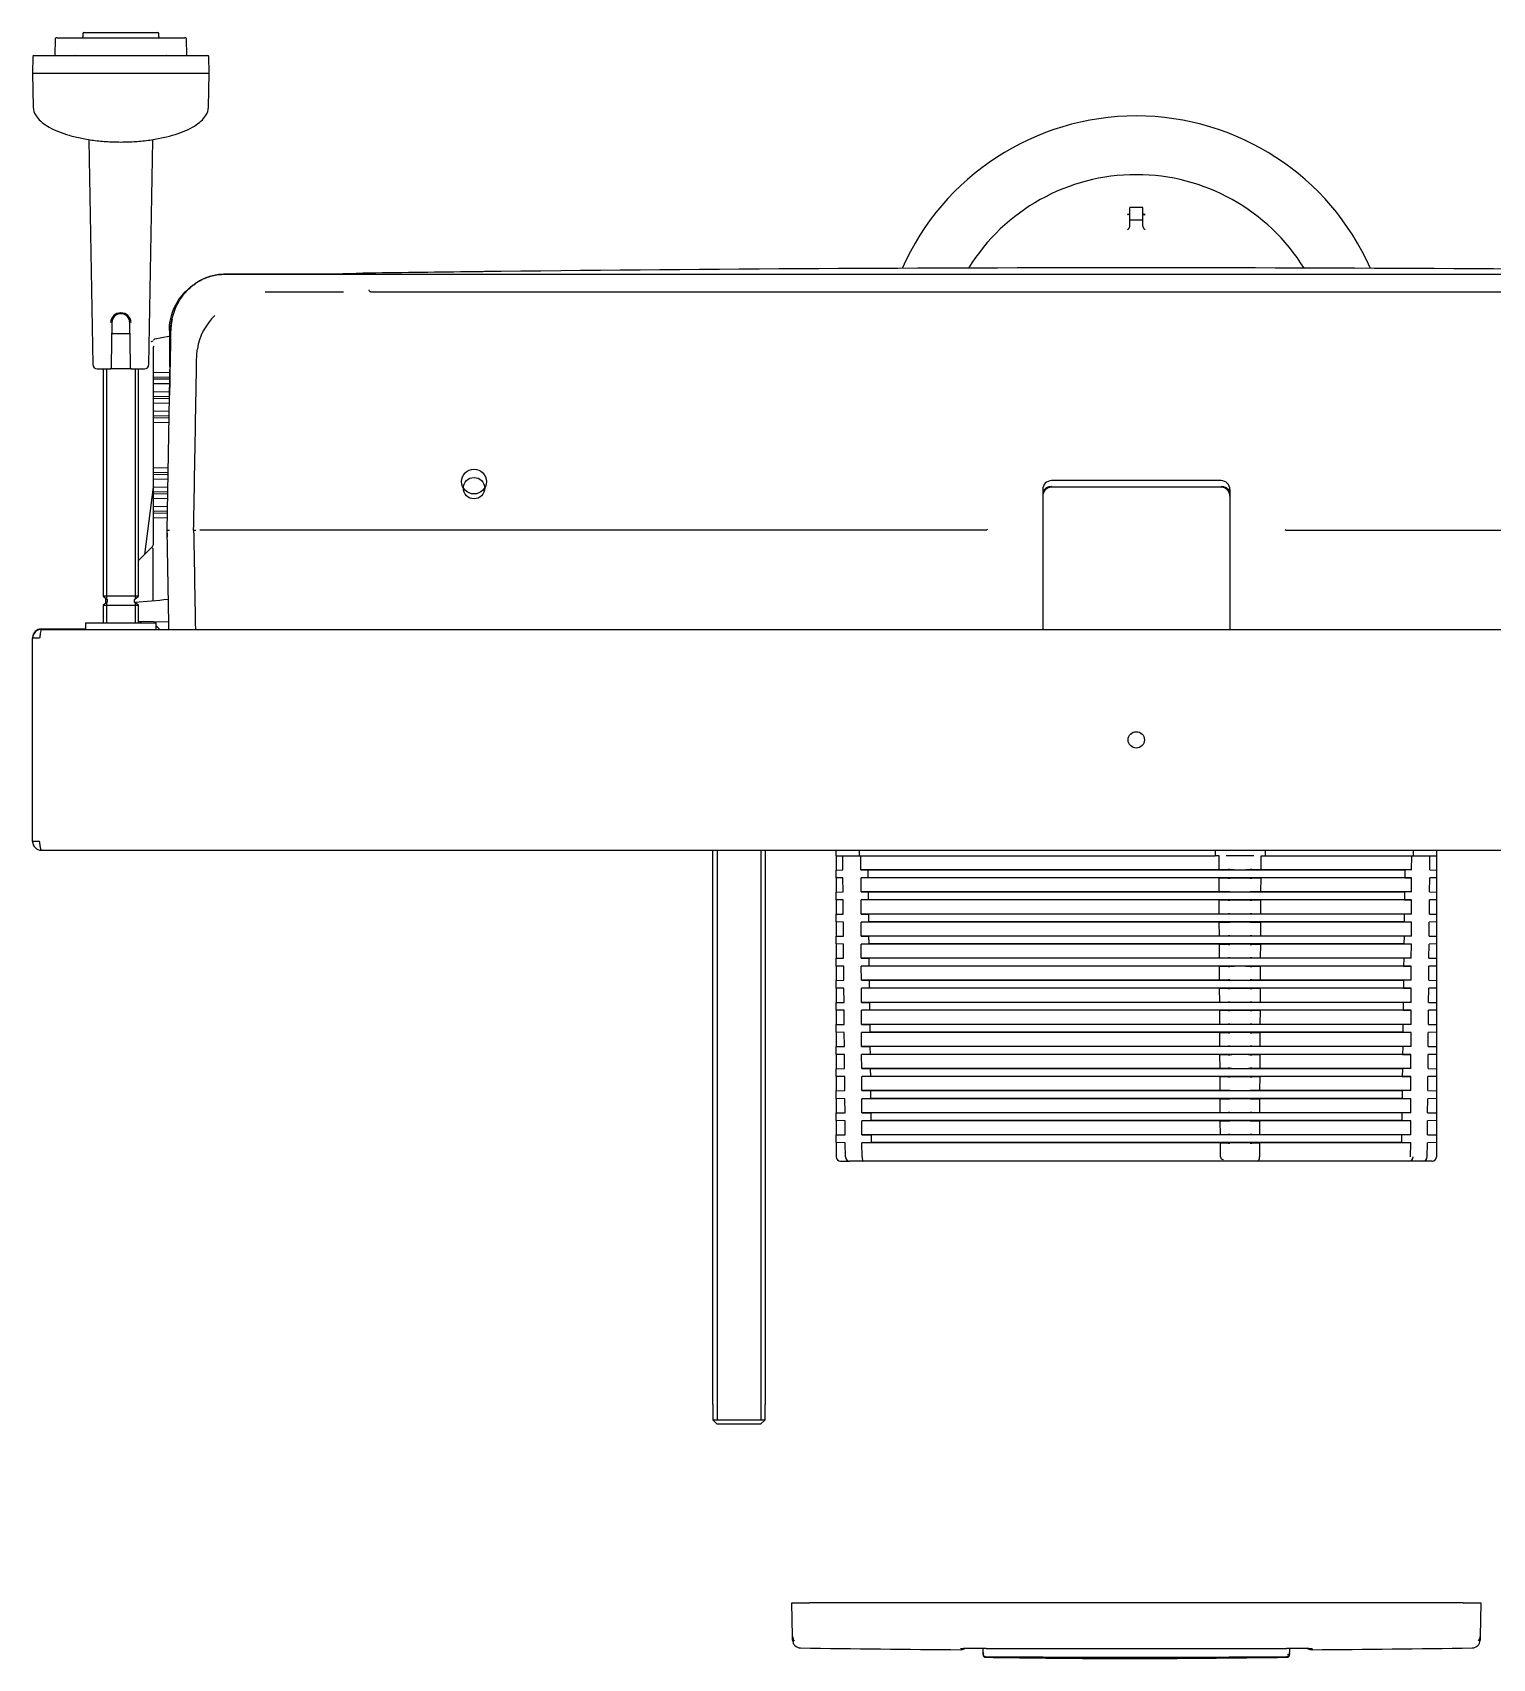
# Model space of a CAD drawing. Header units: millimetres. Extents: x 169 to 4368, y -1049 to 1924.
# Drawn here: x 266.46 to 299.52, y 975.99 to 1012.82 of the extents above; entities that cross this region are included whole.
import ezdxf

# ---------------------------------------------------------------- set-up
doc = ezdxf.new("R2010")
doc.units = ezdxf.units.MM

msp = doc.modelspace()

# ---------------------------------------------------------------- linework, layer by layer
at = {"linetype": 'Continuous'}
for p, q in [((267.009, 1012.696), (266.991, 1012.696)), ((267.009, 1012.696), (267.75, 1012.696)), ((267.598, 1012.796), (267.597, 1012.715)), ((267.618, 1012.816), (267.718, 1012.816)), ((267.718, 1012.816), (269.197, 1012.816)), ((267.75, 1012.696), (269.165, 1012.696)), ((269.165, 1012.696), (269.905, 1012.696)), ((269.197, 1012.816), (269.297, 1012.816)), ((269.318, 1012.715), (269.317, 1012.796)), ((269.924, 1012.696), (269.905, 1012.696)), ((266.971, 1012.676), (266.964, 1012.296)), ((269.95, 1012.296), (269.944, 1012.676)), ((266.464, 1012.276), (266.457, 1011.896)), ((266.484, 1012.296), (270.431, 1012.296)), ((270.457, 1011.896), (270.451, 1012.276)), ((266.457, 1011.896), (270.457, 1011.896)), ((266.457, 1011.896), (266.471, 1011.125)), ((270.444, 1011.125), (270.457, 1011.896)), ((267.734, 1010.373), (267.823, 1005.294)), ((269.092, 1005.294), (269.181, 1010.373)), ((291.307, 1008.564), (291.307, 1008.855)), ((291.607, 1008.855), (291.307, 1008.855)), ((291.607, 1008.564), (291.607, 1008.855)), ((291.607, 1008.564), (291.307, 1008.564)), ((291.307, 1008.427), (291.307, 1008.564)), ((291.307, 1008.426), (291.307, 1008.427)), ((291.607, 1008.427), (291.607, 1008.564)), ((291.607, 1008.427), (291.607, 1008.426)), ((273.504, 1007.341), (273.6, 1007.341)), ((273.6, 1007.341), (274.132, 1007.341)), ((274.132, 1007.341), (276.511, 1007.341)), ((276.511, 1007.341), (277.524, 1007.341)), ((277.524, 1007.341), (305.391, 1007.341)), ((273.504, 1006.936), (271.726, 1006.936)), ((274.12, 1006.941), (308.795, 1006.941)), ((274.12, 1006.941), (274.12, 1006.941)), ((268.461, 1006.446), (268.454, 1006.446)), ((268.254, 1006.249), (268.237, 1005.294)), ((268.677, 1005.294), (268.661, 1006.249)), ((269.557, 1006.067), (269.557, 1005.254)), ((268.249, 1005.996), (268.665, 1005.996)), ((269.548, 1005.929), (269.231, 1005.873)), ((269.188, 1005.676), (269.188, 1001.208)), ((269.188, 1005.526), (269.188, 1005.526)), ((267.923, 1005.196), (268.216, 1005.196)), ((268.057, 1005.196), (268.057, 1000.047)), ((268.134, 1005.196), (268.134, 999.988)), ((268.699, 1005.196), (268.216, 1005.196)), ((268.237, 1005.294), (268.236, 1005.215)), ((268.679, 1005.215), (268.677, 1005.294)), ((268.699, 1005.196), (268.992, 1005.196)), ((268.781, 1005.196), (268.781, 999.988)), ((268.857, 1000.047), (268.857, 1005.196)), ((269.207, 1005.119), (269.557, 1005.125)), ((269.557, 1005.006), (269.207, 1005.012)), ((269.207, 1004.969), (269.557, 1004.975)), ((269.557, 1004.856), (269.207, 1004.862)), ((269.207, 1004.679), (269.557, 1004.685)), ((269.557, 1004.566), (269.207, 1004.572)), ((269.207, 1004.529), (269.557, 1004.535)), ((269.557, 1004.416), (269.207, 1004.422)), ((269.207, 1004.239), (269.557, 1004.245)), ((269.557, 1004.126), (269.207, 1004.132)), ((269.207, 1004.089), (269.557, 1004.095)), ((269.557, 1003.976), (269.207, 1003.982)), ((269.207, 1002.959), (269.532, 1002.965)), ((269.53, 1002.846), (269.207, 1002.852)), ((269.207, 1002.809), (269.529, 1002.815)), ((269.188, 1002.516), (268.996, 1000.995)), ((269.527, 1002.696), (269.207, 1002.702)), ((269.207, 1002.519), (269.524, 1002.525)), ((269.522, 1002.407), (269.207, 1002.412)), ((289.337, 1002.466), (289.337, 999.296)), ((293.377, 1002.666), (289.537, 1002.666)), ((289.537, 1002.536), (289.537, 1002.516)), ((293.377, 1002.516), (289.537, 1002.516)), ((293.377, 1002.536), (293.377, 1002.516)), ((293.577, 1002.466), (293.577, 999.296)), ((269.207, 1002.369), (269.522, 1002.375)), ((269.52, 1002.257), (269.207, 1002.262)), ((269.207, 1002.079), (269.517, 1002.085)), ((269.515, 1001.967), (269.207, 1001.972)), ((269.207, 1001.929), (269.514, 1001.935)), ((269.512, 1001.817), (269.207, 1001.822)), ((269.507, 1001.396), (269.507, 1001.395)), ((270.108, 1001.546), (270.158, 1001.546)), ((273.248, 1001.546), (270.249, 1001.546)), ((288.066, 1001.546), (273.248, 1001.546)), ((288.083, 1001.557), (288.067, 1001.546)), ((294.832, 1001.557), (294.848, 1001.546)), ((294.848, 1001.546), (309.666, 1001.546)), ((269.157, 1001.156), (268.857, 1000.856)), ((269.174, 1001.173), (269.157, 1001.156)), ((269.188, 999.948), (269.188, 1001.117)), ((268.857, 1000.047), (268.057, 1000.047)), ((268.057, 1000.047), (268.138, 999.985)), ((268.138, 999.906), (268.057, 999.844)), ((268.057, 999.844), (268.857, 999.844)), ((268.057, 999.844), (268.057, 999.446)), ((268.107, 999.982), (268.107, 999.898)), ((268.107, 999.898), (268.107, 999.882)), ((268.134, 999.903), (268.134, 999.446)), ((268.777, 999.985), (268.857, 1000.047)), ((268.857, 999.844), (268.777, 999.906)), ((268.781, 999.903), (268.781, 999.446)), ((268.857, 999.446), (268.857, 999.844)), ((267.657, 999.446), (269.257, 999.446)), ((267.657, 999.446), (267.657, 999.296)), ((268.857, 999.483), (269.548, 999.471)), ((268.857, 999.483), (268.857, 999.446)), ((269.257, 999.296), (269.257, 999.446)), ((266.457, 999.106), (266.457, 999.096)), ((266.457, 994.496), (266.457, 999.096)), ((266.617, 999.096), (266.457, 999.096)), ((267.657, 999.306), (266.657, 999.306)), ((266.659, 999.296), (266.657, 999.296)), ((266.659, 999.296), (316.255, 999.296)), ((266.617, 994.496), (266.457, 994.496)), ((266.659, 994.296), (266.657, 994.296)), ((266.659, 994.296), (316.255, 994.296)), ((281.857, 994.296), (281.857, 981.746)), ((281.965, 994.296), (281.965, 981.396)), ((282.95, 994.296), (282.95, 981.396)), ((283.057, 981.746), (283.057, 994.296)), ((284.657, 994.171), (284.657, 994.296)), ((285.179, 994.296), (285.181, 994.171)), ((293.242, 994.296), (293.242, 994.171)), ((294.373, 994.296), (294.373, 994.171)), ((297.734, 994.171), (297.736, 994.296)), ((298.257, 994.296), (298.257, 994.171)), ((284.657, 994.171), (285.181, 994.171)), ((284.657, 994.171), (284.657, 993.848)), ((284.812, 993.851), (284.809, 994.171)), ((285.181, 994.171), (293.242, 994.171)), ((285.221, 993.851), (285.22, 994.171)), ((293.33, 994.171), (293.242, 994.171)), ((293.331, 993.851), (293.33, 994.171)), ((293.528, 994.171), (293.495, 994.171)), ((294.087, 994.171), (293.528, 994.171)), ((294.12, 994.171), (294.087, 994.171)), ((294.284, 993.851), (294.285, 994.171)), ((294.285, 994.171), (294.373, 994.171)), ((294.373, 994.171), (297.734, 994.171)), ((297.693, 993.851), (297.695, 994.171)), ((297.734, 994.171), (298.257, 994.171)), ((298.103, 993.851), (298.106, 994.171)), ((298.257, 994.171), (298.257, 993.848)), ((284.657, 993.848), (284.812, 993.851)), ((284.657, 993.673), (284.657, 993.848)), ((284.813, 993.67), (284.657, 993.673)), ((284.657, 993.673), (284.657, 993.348)), ((284.816, 993.351), (284.813, 993.67)), ((293.331, 993.851), (285.221, 993.851)), ((285.221, 993.851), (285.375, 993.848)), ((285.378, 993.673), (285.222, 993.67)), ((293.332, 993.67), (285.222, 993.67)), ((285.223, 993.351), (285.222, 993.67)), ((285.375, 993.848), (285.378, 993.673)), ((297.539, 993.848), (285.375, 993.848)), ((297.537, 993.673), (285.378, 993.673)), ((293.542, 993.857), (293.331, 993.851)), ((293.332, 993.67), (293.542, 993.664)), ((293.334, 993.351), (293.332, 993.67)), ((294.284, 993.851), (294.073, 993.857)), ((294.073, 993.664), (294.283, 993.67)), ((294.281, 993.351), (294.283, 993.67)), ((297.693, 993.67), (294.283, 993.67)), ((297.693, 993.851), (294.284, 993.851)), ((297.539, 993.848), (297.537, 993.673)), ((297.537, 993.673), (297.693, 993.67)), ((297.693, 993.851), (297.539, 993.848)), ((297.692, 993.351), (297.693, 993.67)), ((298.099, 993.351), (298.102, 993.67)), ((298.257, 993.673), (298.102, 993.67)), ((298.103, 993.851), (298.257, 993.848)), ((298.257, 993.848), (298.257, 993.673)), ((298.257, 993.673), (298.257, 993.348)), ((284.657, 993.348), (284.816, 993.351)), ((284.657, 993.173), (284.657, 993.348)), ((293.334, 993.351), (285.223, 993.351)), ((285.223, 993.351), (285.382, 993.348)), ((285.382, 993.348), (285.384, 993.173)), ((297.533, 993.348), (285.382, 993.348)), ((293.542, 993.357), (293.334, 993.351)), ((294.281, 993.351), (294.073, 993.357)), ((297.692, 993.351), (294.281, 993.351)), ((297.533, 993.348), (297.531, 993.173)), ((297.692, 993.351), (297.533, 993.348)), ((298.099, 993.351), (298.257, 993.348)), ((298.257, 993.348), (298.257, 993.173)), ((284.817, 993.17), (284.657, 993.173)), ((284.657, 993.173), (284.657, 992.848)), ((284.657, 992.848), (284.82, 992.851)), ((284.657, 992.673), (284.657, 992.848)), ((284.82, 992.851), (284.817, 993.17)), ((285.384, 993.173), (285.224, 993.17)), ((293.335, 993.17), (285.224, 993.17)), ((285.225, 992.851), (285.224, 993.17)), ((293.336, 992.851), (285.225, 992.851)), ((285.225, 992.851), (285.388, 992.848)), ((297.531, 993.173), (285.384, 993.173)), ((285.388, 992.848), (285.39, 992.673)), ((297.527, 992.848), (285.388, 992.848)), ((293.335, 993.17), (293.542, 993.164)), ((293.336, 992.851), (293.335, 993.17)), ((293.542, 992.857), (293.336, 992.851)), ((294.073, 993.164), (294.28, 993.17)), ((294.278, 992.851), (294.073, 992.857)), ((294.278, 992.851), (294.28, 993.17)), ((297.69, 992.851), (294.278, 992.851)), ((297.691, 993.17), (294.28, 993.17)), ((297.527, 992.848), (297.525, 992.673)), ((297.69, 992.851), (297.527, 992.848)), ((297.531, 993.173), (297.691, 993.17)), ((297.69, 992.851), (297.691, 993.17)), ((298.094, 992.851), (298.097, 993.17)), ((298.094, 992.851), (298.257, 992.848)), ((298.257, 993.173), (298.097, 993.17)), ((298.257, 993.173), (298.257, 992.848)), ((298.257, 992.848), (298.257, 992.673)), ((284.822, 992.67), (284.657, 992.673)), ((284.657, 992.673), (284.657, 992.348)), ((284.825, 992.351), (284.822, 992.67)), ((285.39, 992.673), (285.225, 992.67)), ((293.337, 992.67), (285.225, 992.67)), ((285.227, 992.351), (285.225, 992.67)), ((297.525, 992.673), (285.39, 992.673)), ((293.337, 992.67), (293.542, 992.664)), ((293.339, 992.351), (293.337, 992.67)), ((294.073, 992.664), (294.278, 992.67)), ((294.276, 992.351), (294.278, 992.67)), ((297.689, 992.67), (294.278, 992.67)), ((297.525, 992.673), (297.689, 992.67)), ((297.688, 992.351), (297.689, 992.67)), ((298.09, 992.351), (298.093, 992.67)), ((298.257, 992.673), (298.093, 992.67)), ((298.257, 992.673), (298.257, 992.348)), ((284.657, 992.348), (284.825, 992.351)), ((284.657, 992.173), (284.657, 992.348)), ((284.826, 992.17), (284.657, 992.173)), ((284.657, 992.173), (284.657, 991.848)), ((284.829, 991.851), (284.826, 992.17)), ((293.339, 992.351), (285.227, 992.351)), ((285.227, 992.351), (285.394, 992.348)), ((285.396, 992.173), (285.227, 992.17)), ((293.34, 992.17), (285.227, 992.17)), ((285.228, 991.851), (285.227, 992.17)), ((285.394, 992.348), (285.396, 992.173)), ((297.521, 992.348), (285.394, 992.348)), ((297.519, 992.173), (285.396, 992.173)), ((293.542, 992.357), (293.339, 992.351)), ((293.34, 992.17), (293.542, 992.164)), ((293.341, 991.851), (293.34, 992.17)), ((294.276, 992.351), (294.073, 992.357)), ((294.073, 992.164), (294.275, 992.17)), ((294.273, 991.851), (294.275, 992.17)), ((297.687, 992.17), (294.275, 992.17)), ((297.688, 992.351), (294.276, 992.351)), ((297.521, 992.348), (297.519, 992.173)), ((297.519, 992.173), (297.687, 992.17)), ((297.688, 992.351), (297.521, 992.348)), ((297.686, 991.851), (297.687, 992.17)), ((298.086, 991.851), (298.088, 992.17)), ((298.257, 992.173), (298.088, 992.17)), ((298.09, 992.351), (298.257, 992.348)), ((298.257, 992.348), (298.257, 992.173)), ((298.257, 992.173), (298.257, 991.848)), ((284.657, 991.848), (284.829, 991.851)), ((284.657, 991.673), (284.657, 991.848)), ((293.341, 991.851), (285.228, 991.851)), ((285.228, 991.851), (285.4, 991.848)), ((285.4, 991.848), (285.402, 991.673)), ((297.515, 991.848), (285.4, 991.848)), ((293.542, 991.857), (293.341, 991.851)), ((294.273, 991.851), (294.073, 991.857)), ((297.686, 991.851), (294.273, 991.851)), ((297.515, 991.848), (297.512, 991.673)), ((297.686, 991.851), (297.515, 991.848)), ((298.086, 991.851), (298.257, 991.848)), ((298.257, 991.848), (298.257, 991.673)), ((284.831, 991.67), (284.657, 991.673)), ((284.657, 991.673), (284.657, 991.348)), ((284.657, 991.348), (284.833, 991.351)), ((284.657, 991.173), (284.657, 991.348)), ((284.833, 991.351), (284.831, 991.67)), ((285.402, 991.673), (285.229, 991.67)), ((293.342, 991.67), (285.229, 991.67)), ((285.23, 991.351), (285.229, 991.67)), ((293.344, 991.351), (285.23, 991.351)), ((285.23, 991.351), (285.406, 991.348)), ((297.512, 991.673), (285.402, 991.673)), ((285.406, 991.348), (285.408, 991.173)), ((297.508, 991.348), (285.406, 991.348)), ((293.342, 991.67), (293.542, 991.664)), ((293.344, 991.351), (293.342, 991.67)), ((293.542, 991.357), (293.344, 991.351)), ((294.073, 991.664), (294.273, 991.67)), ((294.271, 991.351), (294.073, 991.357)), ((294.271, 991.351), (294.273, 991.67)), ((297.684, 991.351), (294.271, 991.351)), ((297.686, 991.67), (294.273, 991.67)), ((297.508, 991.348), (297.506, 991.173)), ((297.684, 991.351), (297.508, 991.348)), ((297.512, 991.673), (297.686, 991.67)), ((297.684, 991.351), (297.686, 991.67)), ((298.081, 991.351), (298.084, 991.67)), ((298.081, 991.351), (298.257, 991.348)), ((298.257, 991.673), (298.084, 991.67)), ((298.257, 991.673), (298.257, 991.348)), ((298.257, 991.348), (298.257, 991.173)), ((284.835, 991.17), (284.657, 991.173)), ((284.657, 991.173), (284.657, 990.848)), ((284.838, 990.851), (284.835, 991.17)), ((285.408, 991.173), (285.231, 991.17)), ((293.345, 991.17), (285.231, 991.17)), ((285.232, 990.851), (285.231, 991.17)), ((297.506, 991.173), (285.408, 991.173)), ((293.345, 991.17), (293.542, 991.164)), ((293.346, 990.851), (293.345, 991.17)), ((294.073, 991.164), (294.27, 991.17)), ((294.268, 990.851), (294.27, 991.17)), ((297.684, 991.17), (294.27, 991.17)), ((297.506, 991.173), (297.684, 991.17)), ((297.683, 990.851), (297.684, 991.17)), ((298.077, 990.851), (298.08, 991.17)), ((298.257, 991.173), (298.08, 991.17)), ((298.257, 991.173), (298.257, 990.848)), ((284.657, 990.848), (284.838, 990.851)), ((284.657, 990.673), (284.657, 990.848)), ((284.839, 990.67), (284.657, 990.673)), ((284.657, 990.673), (284.657, 990.348)), ((284.842, 990.351), (284.839, 990.67)), ((293.346, 990.851), (285.232, 990.851)), ((285.232, 990.851), (285.412, 990.848)), ((285.415, 990.673), (285.233, 990.67)), ((293.347, 990.67), (285.233, 990.67)), ((285.234, 990.351), (285.233, 990.67)), ((285.412, 990.848), (285.415, 990.673)), ((297.502, 990.848), (285.412, 990.848)), ((297.5, 990.673), (285.415, 990.673)), ((293.542, 990.857), (293.346, 990.851)), ((293.347, 990.67), (293.542, 990.664)), ((293.349, 990.351), (293.347, 990.67)), ((294.268, 990.851), (294.073, 990.857)), ((294.073, 990.664), (294.268, 990.67)), ((294.266, 990.351), (294.268, 990.67)), ((297.683, 990.851), (294.268, 990.851)), ((297.682, 990.67), (294.268, 990.67)), ((297.502, 990.848), (297.5, 990.673)), ((297.5, 990.673), (297.682, 990.67)), ((297.683, 990.851), (297.502, 990.848)), ((297.681, 990.351), (297.682, 990.67)), ((298.073, 990.351), (298.075, 990.67)), ((298.257, 990.673), (298.075, 990.67)), ((298.077, 990.851), (298.257, 990.848)), ((298.257, 990.848), (298.257, 990.673)), ((298.257, 990.673), (298.257, 990.348)), ((284.657, 990.348), (284.842, 990.351)), ((284.657, 990.173), (284.657, 990.348)), ((293.349, 990.351), (285.234, 990.351)), ((285.234, 990.351), (285.419, 990.348)), ((285.419, 990.348), (285.421, 990.173)), ((297.496, 990.348), (285.419, 990.348)), ((293.542, 990.357), (293.349, 990.351)), ((294.266, 990.351), (294.073, 990.357)), ((297.681, 990.351), (294.266, 990.351)), ((297.496, 990.348), (297.494, 990.173)), ((297.681, 990.351), (297.496, 990.348)), ((298.073, 990.351), (298.257, 990.348)), ((298.257, 990.348), (298.257, 990.173)), ((284.844, 990.17), (284.657, 990.173)), ((284.657, 990.173), (284.657, 989.848)), ((284.846, 989.852), (284.844, 990.17)), ((285.421, 990.173), (285.235, 990.17)), ((293.35, 990.17), (285.235, 990.17)), ((285.236, 989.852), (285.235, 990.17)), ((297.494, 990.173), (285.421, 990.173)), ((293.35, 990.17), (293.542, 990.164)), ((293.351, 989.852), (293.35, 990.17)), ((294.073, 990.164), (294.265, 990.17)), ((294.263, 989.852), (294.265, 990.17)), ((297.68, 990.17), (294.265, 990.17)), ((297.494, 990.173), (297.68, 990.17)), ((297.679, 989.852), (297.68, 990.17)), ((298.068, 989.852), (298.071, 990.17)), ((298.257, 990.173), (298.071, 990.17)), ((298.257, 990.173), (298.257, 989.848)), ((284.657, 989.848), (284.846, 989.852)), ((284.657, 989.673), (284.657, 989.848)), ((284.848, 989.67), (284.657, 989.673)), ((284.657, 989.673), (284.657, 989.348)), ((284.851, 989.352), (284.848, 989.67)), ((293.351, 989.852), (285.236, 989.852)), ((285.236, 989.852), (285.425, 989.848)), ((285.427, 989.673), (285.236, 989.67)), ((293.352, 989.67), (285.236, 989.67)), ((285.237, 989.352), (285.236, 989.67)), ((285.425, 989.848), (285.427, 989.673)), ((297.49, 989.848), (285.425, 989.848)), ((297.488, 989.673), (285.427, 989.673)), ((293.542, 989.857), (293.351, 989.852)), ((293.352, 989.67), (293.542, 989.664)), ((293.354, 989.352), (293.352, 989.67)), ((294.263, 989.852), (294.073, 989.857)), ((294.073, 989.664), (294.262, 989.67)), ((294.261, 989.352), (294.262, 989.67)), ((297.678, 989.67), (294.262, 989.67)), ((297.679, 989.852), (294.263, 989.852)), ((297.49, 989.848), (297.488, 989.673)), ((297.488, 989.673), (297.678, 989.67)), ((297.679, 989.852), (297.49, 989.848)), ((297.677, 989.352), (297.678, 989.67)), ((298.064, 989.352), (298.067, 989.67)), ((298.257, 989.673), (298.067, 989.67)), ((298.068, 989.852), (298.257, 989.848)), ((298.257, 989.848), (298.257, 989.673)), ((298.257, 989.673), (298.257, 989.348)), ((284.657, 989.348), (284.851, 989.352)), ((284.657, 989.173), (284.657, 989.348)), ((284.852, 989.17), (284.657, 989.173)), ((284.657, 989.173), (284.657, 988.848)), ((284.855, 988.852), (284.852, 989.17)), ((293.354, 989.352), (285.237, 989.352)), ((285.237, 989.352), (285.431, 989.348)), ((285.433, 989.173), (285.238, 989.17)), ((293.355, 989.17), (285.238, 989.17)), ((285.239, 988.852), (285.238, 989.17)), ((285.431, 989.348), (285.433, 989.173)), ((297.484, 989.348), (285.431, 989.348)), ((297.482, 989.173), (285.433, 989.173)), ((293.542, 989.357), (293.354, 989.352)), ((293.355, 989.17), (293.542, 989.164)), ((293.356, 988.852), (293.355, 989.17)), ((294.261, 989.352), (294.073, 989.357)), ((294.073, 989.164), (294.26, 989.17)), ((294.258, 988.852), (294.26, 989.17)), ((297.677, 989.17), (294.26, 989.17)), ((297.677, 989.352), (294.261, 989.352)), ((297.484, 989.348), (297.482, 989.173)), ((297.482, 989.173), (297.677, 989.17)), ((297.677, 989.352), (297.484, 989.348)), ((297.675, 988.852), (297.677, 989.17)), ((298.06, 988.852), (298.062, 989.17)), ((298.257, 989.173), (298.062, 989.17)), ((298.064, 989.352), (298.257, 989.348)), ((298.257, 989.348), (298.257, 989.173)), ((298.257, 989.173), (298.257, 988.848)), ((284.657, 988.848), (284.855, 988.852)), ((284.657, 988.673), (284.657, 988.848)), ((293.356, 988.852), (285.239, 988.852)), ((285.239, 988.852), (285.437, 988.848)), ((285.437, 988.848), (285.439, 988.673)), ((297.478, 988.848), (285.437, 988.848)), ((293.542, 988.857), (293.356, 988.852)), ((294.258, 988.852), (294.073, 988.857)), ((297.675, 988.852), (294.258, 988.852)), ((297.478, 988.848), (297.475, 988.673)), ((297.675, 988.852), (297.478, 988.848)), ((298.06, 988.852), (298.257, 988.848)), ((298.257, 988.848), (298.257, 988.673)), ((284.857, 988.669), (284.657, 988.673)), ((284.657, 988.673), (284.657, 988.348)), ((284.86, 988.352), (284.857, 988.669)), ((285.439, 988.673), (285.24, 988.669)), ((293.357, 988.669), (285.24, 988.669)), ((285.241, 988.352), (285.24, 988.669)), ((297.475, 988.673), (285.439, 988.673)), ((293.357, 988.669), (293.542, 988.664)), ((293.359, 988.352), (293.357, 988.669)), ((294.073, 988.664), (294.257, 988.669)), ((294.256, 988.352), (294.257, 988.669)), ((297.675, 988.669), (294.257, 988.669)), ((297.475, 988.673), (297.675, 988.669)), ((297.674, 988.352), (297.675, 988.669)), ((298.055, 988.352), (298.058, 988.669)), ((298.257, 988.673), (298.058, 988.669)), ((298.257, 988.673), (298.257, 988.348)), ((284.657, 988.348), (284.86, 988.352)), ((284.657, 988.173), (284.657, 988.348)), ((284.861, 988.169), (284.657, 988.173)), ((284.657, 988.173), (284.657, 987.848)), ((284.864, 987.852), (284.861, 988.169)), ((293.359, 988.352), (285.241, 988.352)), ((285.241, 988.352), (285.443, 988.348)), ((285.445, 988.173), (285.242, 988.169)), ((293.36, 988.169), (285.242, 988.169)), ((285.243, 987.852), (285.242, 988.169)), ((285.443, 988.348), (285.445, 988.173)), ((297.471, 988.348), (285.443, 988.348)), ((297.469, 988.173), (285.445, 988.173)), ((293.542, 988.357), (293.359, 988.352)), ((293.36, 988.169), (293.542, 988.164)), ((293.361, 987.852), (293.36, 988.169)), ((294.256, 988.352), (294.073, 988.357)), ((294.073, 988.164), (294.255, 988.169)), ((294.253, 987.852), (294.255, 988.169)), ((297.673, 988.169), (294.255, 988.169)), ((297.674, 988.352), (294.256, 988.352)), ((297.471, 988.348), (297.469, 988.173)), ((297.469, 988.173), (297.673, 988.169)), ((297.674, 988.352), (297.471, 988.348)), ((297.672, 987.852), (297.673, 988.169)), ((298.051, 987.852), (298.054, 988.169)), ((298.257, 988.173), (298.054, 988.169)), ((298.055, 988.352), (298.257, 988.348)), ((298.257, 988.348), (298.257, 988.173)), ((298.257, 988.173), (298.257, 987.848)), ((284.657, 987.848), (284.864, 987.852)), ((284.657, 987.673), (284.657, 987.848)), ((284.865, 987.669), (284.657, 987.673)), ((284.657, 987.673), (284.657, 987.351)), ((284.868, 987.35), (284.865, 987.669)), ((293.361, 987.852), (285.243, 987.852)), ((285.243, 987.852), (285.449, 987.848)), ((285.452, 987.673), (285.244, 987.669)), ((293.362, 987.669), (285.244, 987.669)), ((285.245, 987.35), (285.244, 987.669)), ((285.449, 987.848), (285.452, 987.673)), ((297.465, 987.848), (285.449, 987.848)), ((297.463, 987.673), (285.452, 987.673)), ((293.542, 987.857), (293.361, 987.852)), ((293.362, 987.669), (293.542, 987.664)), ((293.364, 987.35), (293.362, 987.669)), ((294.253, 987.852), (294.073, 987.857)), ((294.073, 987.664), (294.252, 987.669)), ((294.251, 987.35), (294.252, 987.669)), ((297.671, 987.669), (294.252, 987.669)), ((297.672, 987.852), (294.253, 987.852)), ((297.465, 987.848), (297.463, 987.673)), ((297.463, 987.673), (297.671, 987.669)), ((297.672, 987.852), (297.465, 987.848)), ((297.67, 987.35), (297.671, 987.669)), ((298.046, 987.35), (298.049, 987.669)), ((298.257, 987.673), (298.049, 987.669)), ((298.051, 987.852), (298.257, 987.848)), ((298.257, 987.848), (298.257, 987.673)), ((298.257, 987.673), (298.257, 987.351)), ((284.757, 987.251), (284.968, 987.251)), ((285.286, 987.251), (284.968, 987.251)), ((293.422, 987.251), (285.286, 987.251)), ((293.542, 987.251), (293.422, 987.251)), ((293.577, 987.251), (293.542, 987.251)), ((294.038, 987.251), (293.577, 987.251)), ((294.073, 987.251), (294.038, 987.251)), ((294.193, 987.251), (294.073, 987.251)), ((297.629, 987.251), (294.193, 987.251)), ((297.946, 987.251), (297.629, 987.251)), ((298.157, 987.251), (297.946, 987.251)), ((281.865, 981.746), (281.857, 981.746)), ((281.865, 981.746), (281.865, 981.396)), ((281.865, 981.396), (283.05, 981.396)), ((281.966, 981.296), (281.865, 981.396)), ((283.05, 981.396), (282.948, 981.296)), ((283.05, 981.746), (283.057, 981.746)), ((283.05, 981.396), (283.05, 981.746)), ((282.948, 981.296), (281.966, 981.296)), ((283.657, 977.251), (284.057, 977.251)), ((283.671, 976.492), (283.657, 977.251)), ((298.857, 977.251), (284.057, 977.251)), ((298.857, 977.251), (299.257, 977.251)), ((299.257, 977.251), (299.244, 976.492)), ((283.672, 976.406), (283.671, 976.492)), ((299.244, 976.492), (299.243, 976.406)), ((287.987, 976.123), (287.985, 976.214)), ((287.988, 976.081), (287.987, 976.123)), ((288.055, 976.214), (294.859, 976.214)), ((294.927, 976.111), (294.927, 976.081)), ((294.929, 976.214), (294.928, 976.123)), ((294.928, 976.118), (294.928, 976.123)), ((295.441, 976.212), (295.441, 976.189))]:
    msp.add_line(p, q, dxfattribs=at)
for centre, radius in [((276.457, 1002.646), 0.281), ((276.457, 1002.496), 0.242), ((291.457, 996.796), 0.185)]:
    msp.add_circle(centre, radius, dxfattribs=at)
for centre, radius, start, end in [((266.991, 1012.676), 0.02, 90, 179), ((267.577, 1012.716), 0.02, 270, 359), ((267.618, 1012.796), 0.02, 90, 179), ((269.297, 1012.796), 0.02, 1, 90), ((269.338, 1012.716), 0.02, 181, 270), ((269.924, 1012.676), 0.02, 1, 90), ((266.484, 1012.276), 0.02, 90, 179), ((270.431, 1012.276), 0.02, 1, 90), ((291.457, 1005.126), 5.8, 23.8885, 156.1115), ((291.457, 1005.126), 4.47, 31.7802, 148.2198), ((291.457, 1003.546), 5.152, 91.7824, 92.2002), ((291.457, 1003.546), 5.152, 87.7998, 88.2031), ((291.218, 1008.437), 0.0899, 297.4186, 352.7972), ((291.697, 1008.437), 0.0899, 187.2028, 242.5814), ((291.457, -253.254), 1260.74, 90.688929, 90.79627), ((291.457, -253.254), 1260.74, 89.346191, 90.653809), ((268.45, 1006.242), 0.223, 89.0672, 178.1474), ((268.454, 1006.246), 0.2, 90, 179), ((268.464, 1006.242), 0.224, 1.8954, 90.8901), ((268.461, 1006.246), 0.2, 1, 90), ((271.526, 1005.441), 1.35, 134.292, 171.2488), ((269.241, 1005.823), 0.0507, 129.1311, 143.8747), ((267.923, 1005.296), 0.1, 181, 270), ((268.216, 1005.216), 0.02, 270, 359), ((268.699, 1005.216), 0.02, 181, 270), ((268.992, 1005.296), 0.1, 270, 359), ((289.537, 1002.466), 0.2, 90, 180), ((289.537, 1002.316), 0.22, 90, 155.38), ((289.537, 1002.316), 0.2, 90, 180), ((293.377, 1002.466), 0.2, 0, 90), ((293.377, 1002.316), 0.22, 24.62, 90), ((293.377, 1002.316), 0.2, 0, 90), ((269.525, 1002.367), 0.822, 268.7869, 272.2132), ((268.107, 999.946), 0.05, 307.5, 52.5), ((268.807, 999.946), 0.05, 127.5, 232.5), ((266.506, 1028.5), 28.678, 274.5397, 276.0512), ((266.657, 999.096), 0.2, 90, 180), ((266.657, 999.106), 0.2, 90, 177.0706), ((266.576, 999.113), 0.117, 169.2914, 188.4516), ((266.657, 994.496), 0.2, 180, 270), ((266.576, 994.478), 0.117, 171.5654, 190.7271), ((284.757, 987.351), 0.1, 180, 270), ((284.968, 987.351), 0.1, 180.5, 270), ((297.946, 987.351), 0.1, 270, 359.5), ((298.157, 987.351), 0.1, 270, 0), ((283.852, 976.409), 0.18, 181, 268.6707), ((299.063, 976.409), 0.18, 271.1763, 359), ((291.19, 1475.666), 499.491, 269.15788, 269.57368), ((287.811, 960.128), 16.087, 89.1303, 91.2006), ((287.475, 976.389), 0.2, 269.5482, 297.396), ((287.807, 961.403), 14.813, 89.3154, 90.9692), ((288.038, 976.079), 0.05, 181, 243.7539), ((288.038, 976.069), 0.05, 181, 268.7955), ((288.081, 976.998), 0.967, 268.794, 270.3715), ((291.457, 1498.786), 522.766, 269.63066, 270.36934), ((294.833, 976.999), 0.968, 269.63, 272.5915), ((295.107, 961.365), 14.851, 88.7132, 90.9585), ((294.877, 976.069), 0.05, 271.0914, 359), ((294.877, 976.079), 0.05, 293.1734, 359), ((295.104, 960.122), 16.094, 89.1043, 90.6175), ((295.439, 976.389), 0.2, 241.9265, 270.415), ((291.606, 1485.158), 508.983, 270.43173, 270.83978)]:
    msp.add_arc(centre, radius, start, end, dxfattribs=at)
for centre, major_axis, ratio, start_param, end_param in [((269.19, 1005.671), (0, 0.152), 1, 0.000319, 0.381637), ((269.24, 1005.674), (0, 0.05), 1, 0.80952, 1.570796), ((269.24, 1005.824), (0, -0.05), 0.999936, 3.316137, 3.819163), ((269.193, 1001.121), (0.0354, -0.0353), 0.068171, 3.133538, 4.589176), ((269.138, 1001.208), (0, 0.0499), 1, 3.925295, 4.712389), ((268.873, 1000.801), (0.313, 0.322), 0.110559, 6.16992, 6.280758), ((268.407, 999.982), (0.184, 0.237), 0.999829, 2.142454, 2.229018), ((269.057, 999.596), (0.141, 0.141), 0.999695, 2.985565, 3.204162), ((269.157, 999.196), (-0.141, -0.141), 0.999695, 2.879729, 3.403456), ((293.559, 993.857), (0.02, 0), 0.017455, 0.51549, 2.617994), ((293.559, 993.664), (-0.02, 0), 0.017455, 0.523599, 2.626103), ((293.807, 993.86), (-0.265, 0), 0.017455, 0.51549, 2.626103), ((293.807, 993.662), (-0.265, 0), 0.017455, 3.657082, 5.767696), ((294.055, 993.857), (0.02, 0), 0.017455, 0.523599, 2.626103), ((294.055, 993.664), (-0.02, 0), 0.017455, 0.51549, 2.617994), ((293.559, 993.357), (0.02, 0), 0.017455, 0.51549, 2.617994), ((293.807, 993.36), (-0.265, 0), 0.017455, 0.51549, 2.626103), ((294.055, 993.357), (0.02, 0), 0.017455, 0.523599, 2.626103), ((293.559, 993.164), (-0.02, 0), 0.017455, 0.523599, 2.626103), ((293.559, 992.857), (0.02, 0), 0.017455, 0.51549, 2.617994), ((293.807, 993.162), (-0.265, 0), 0.017455, 3.657082, 5.767696), ((293.807, 992.86), (-0.265, 0), 0.017455, 0.51549, 2.626103), ((294.055, 993.164), (-0.02, 0), 0.017455, 0.51549, 2.617994), ((294.055, 992.857), (0.02, 0), 0.017455, 0.523599, 2.626103), ((293.559, 992.664), (-0.02, 0), 0.017455, 0.523599, 2.626103), ((293.807, 992.662), (-0.265, 0), 0.017455, 3.657082, 5.767696), ((294.055, 992.664), (-0.02, 0), 0.017455, 0.51549, 2.617994), ((293.559, 992.357), (0.02, 0), 0.017455, 0.51549, 2.617994), ((293.559, 992.164), (-0.02, 0), 0.017455, 0.523599, 2.626103), ((293.807, 992.36), (-0.265, 0), 0.017455, 0.51549, 2.626103), ((293.807, 992.162), (-0.265, 0), 0.017455, 3.657082, 5.767696), ((294.055, 992.357), (0.02, 0), 0.017455, 0.523599, 2.626103), ((294.055, 992.164), (-0.02, 0), 0.017455, 0.51549, 2.617994), ((293.559, 991.857), (0.02, 0), 0.017455, 0.51549, 2.617994), ((293.807, 991.86), (-0.265, 0), 0.017455, 0.51549, 2.626103), ((294.055, 991.857), (0.02, 0), 0.017455, 0.523599, 2.626103), ((293.559, 991.664), (-0.02, 0), 0.017455, 0.523599, 2.626103), ((293.559, 991.357), (0.02, 0), 0.017455, 0.51549, 2.617994), ((293.807, 991.662), (-0.265, 0), 0.017455, 3.657082, 5.767696), ((293.807, 991.36), (-0.265, 0), 0.017455, 0.51549, 2.626103), ((294.055, 991.664), (-0.02, 0), 0.017455, 0.51549, 2.617994), ((294.055, 991.357), (0.02, 0), 0.017455, 0.523599, 2.626103), ((293.559, 991.164), (-0.02, 0), 0.017455, 0.523599, 2.626103), ((293.807, 991.162), (-0.265, 0), 0.017455, 3.657082, 5.767696), ((294.055, 991.164), (-0.02, 0), 0.017455, 0.51549, 2.617994), ((293.559, 990.857), (0.02, 0), 0.017455, 0.51549, 2.617994), ((293.559, 990.664), (-0.02, 0), 0.017455, 0.523599, 2.626103), ((293.807, 990.86), (-0.265, 0), 0.017455, 0.51549, 2.626103), ((293.807, 990.662), (-0.265, 0), 0.017455, 3.657082, 5.767696), ((294.055, 990.857), (0.02, 0), 0.017455, 0.523599, 2.626103), ((294.055, 990.664), (-0.02, 0), 0.017455, 0.51549, 2.617994), ((293.559, 990.357), (0.02, 0), 0.017455, 0.51549, 2.617994), ((293.807, 990.36), (-0.265, 0), 0.017455, 0.51549, 2.626103), ((294.055, 990.357), (0.02, 0), 0.017455, 0.523599, 2.626103), ((293.559, 990.164), (-0.02, 0), 0.017455, 0.523599, 2.626103), ((293.807, 990.162), (-0.265, 0), 0.017455, 3.657082, 5.767696), ((294.055, 990.164), (-0.02, 0), 0.017455, 0.51549, 2.617994), ((293.559, 989.857), (0.02, 0), 0.017455, 0.51549, 2.617994), ((293.559, 989.664), (-0.02, 0), 0.017455, 0.523599, 2.626103), ((293.807, 989.86), (-0.265, 0), 0.017455, 0.51549, 2.626103), ((293.807, 989.662), (-0.265, 0), 0.017455, 3.657082, 5.767696), ((294.055, 989.857), (0.02, 0), 0.017455, 0.523599, 2.626103), ((294.055, 989.664), (-0.02, 0), 0.017455, 0.51549, 2.617994), ((293.559, 989.357), (0.02, 0), 0.017455, 0.51549, 2.617994), ((293.559, 989.164), (-0.02, 0), 0.017455, 0.523599, 2.626103), ((293.807, 989.36), (-0.265, 0), 0.017455, 0.51549, 2.626103), ((293.807, 989.162), (-0.265, 0), 0.017455, 3.657082, 5.767696), ((294.055, 989.357), (0.02, 0), 0.017455, 0.523599, 2.626103), ((294.055, 989.164), (-0.02, 0), 0.017455, 0.51549, 2.617994), ((293.559, 988.857), (0.02, 0), 0.017455, 0.51549, 2.617994), ((293.807, 988.86), (-0.265, 0), 0.017455, 0.51549, 2.626103), ((294.055, 988.857), (0.02, 0), 0.017455, 0.523599, 2.626103), ((293.559, 988.664), (-0.02, 0), 0.017455, 0.523599, 2.626103), ((293.807, 988.662), (-0.265, 0), 0.017455, 3.657082, 5.767696), ((294.055, 988.664), (-0.02, 0), 0.017455, 0.51549, 2.617994), ((293.559, 988.357), (0.02, 0), 0.017455, 0.51549, 2.617994), ((293.559, 988.164), (-0.02, 0), 0.017455, 0.523599, 2.626103), ((293.807, 988.36), (-0.265, 0), 0.017455, 0.51549, 2.626103), ((293.807, 988.162), (-0.265, 0), 0.017455, 3.657082, 5.767696), ((294.055, 988.357), (0.02, 0), 0.017455, 0.523599, 2.626103), ((294.055, 988.164), (-0.02, 0), 0.017455, 0.51549, 2.617994), ((293.559, 987.857), (0.02, 0), 0.017455, 0.51549, 2.617994), ((293.559, 987.664), (-0.02, 0), 0.017455, 0.523599, 2.626103), ((293.807, 987.86), (-0.265, 0), 0.017455, 0.51549, 2.626103), ((293.807, 987.662), (-0.265, 0), 0.017455, 3.657082, 5.767696), ((294.055, 987.857), (0.02, 0), 0.017455, 0.523599, 2.626103), ((294.055, 987.664), (-0.02, 0), 0.017455, 0.51549, 2.617994), ((285.286, 987.351), (0, -0.1), 0.414214, 4.721116, 6.283185), ((293.422, 987.351), (0, 0.0577), 1, 1.585911, 3.141593), ((294.193, 987.351), (0, -0.1), 0.57735, 0, 1.56207), ((297.629, 987.351), (0, 0.1), 1, 3.141593, 4.691324), ((283.851, 976.495), (0.18, 0.003), 0.999837, 3.141593, 3.804378), ((299.064, 976.495), (-0.18, 0.003), 0.999837, 2.529413, 3.141593), ((288.037, 976.124), (0.05, 0.0009), 0.999835, 3.141593, 3.887277), ((288.038, 976.082), (0.05, 0.0009), 0.999916, 3.141593, 4.688394), ((294.877, 976.082), (0.05, -0.0009), 0.999916, 4.736384, 6.283185), ((294.878, 976.124), (0.05, -0.0009), 0.999835, 4.736384, 6.283185)]:
    msp.add_ellipse(centre, major_axis=major_axis, ratio=ratio, start_param=start_param, end_param=end_param, dxfattribs=at)
for points, knots in [([(267.432, 1012.304), (267.432, 1012.304), (267.432, 1012.304), (267.431, 1012.302), (267.429, 1012.3), (267.424, 1012.297), (267.419, 1012.295), (267.417, 1012.296), (267.417, 1012.296)], [0.6651471, 0.6651471, 0.6651471, 0.6651471, 0.7045326, 0.7626909, 0.8247862, 0.9059929, 0.9994829, 1, 1, 1, 1]), ([(267.788, 1012.298), (267.788, 1012.298), (267.788, 1012.298), (267.787, 1012.297), (267.784, 1012.295), (267.782, 1012.296), (267.782, 1012.296)], [0.7596009, 0.7596009, 0.7596009, 0.7596009, 0.7731884, 0.8664896, 0.9787463, 1, 1, 1, 1]), ([(269.133, 1012.296), (269.131, 1012.296), (269.129, 1012.296), (269.127, 1012.298), (269.126, 1012.298), (269.126, 1012.298)], [0, 0, 0, 0, 0.1048454, 0.2081106, 0.2441752, 0.2441752, 0.2441752, 0.2441752]), ([(269.498, 1012.296), (269.496, 1012.296), (269.492, 1012.296), (269.487, 1012.299), (269.484, 1012.302), (269.483, 1012.303), (269.483, 1012.304), (269.483, 1012.304), (269.483, 1012.304)], [0, 0, 0, 0, 0.0751598, 0.1528917, 0.2171001, 0.2708095, 0.324387, 0.333605, 0.333605, 0.333605, 0.333605]), ([(266.471, 1011.125), (266.472, 1011.058), (266.495, 1010.99), (266.591, 1010.846), (266.678, 1010.767), (266.851, 1010.661), (266.916, 1010.627), (267.061, 1010.564), (267.141, 1010.534), (267.31, 1010.48), (267.401, 1010.456), (267.593, 1010.414), (267.695, 1010.395), (267.904, 1010.366), (268.011, 1010.355), (268.231, 1010.34), (268.345, 1010.336), (268.569, 1010.336), (268.68, 1010.34), (268.9, 1010.355), (269.01, 1010.366), (269.323, 1010.41), (269.52, 1010.454), (269.86, 1010.561), (270.007, 1010.626), (270.238, 1010.768), (270.324, 1010.847), (270.42, 1010.992), (270.442, 1011.058), (270.443, 1011.125)], [0.199591, 0.199591, 0.199591, 0.199591, 0.25, 0.25, 0.3125, 0.3125, 0.34375, 0.34375, 0.375, 0.375, 0.40625, 0.40625, 0.4375, 0.4375, 0.46875, 0.46875, 0.5, 0.5, 0.53125, 0.53125, 0.5625, 0.5625, 0.625, 0.625, 0.6875, 0.6875, 0.75, 0.75, 0.8001198, 0.8001198, 0.8001198, 0.8001198]), ([(291.307, 1008.716), (291.307, 1008.709), (291.305, 1008.703), (291.299, 1008.695), (291.295, 1008.693), (291.281, 1008.688), (291.27, 1008.69), (291.26, 1008.694)], [0, 0, 0, 0, 0.25, 0.25, 0.5, 0.5, 1, 1, 1, 1]), ([(291.607, 1008.716), (291.607, 1008.709), (291.609, 1008.703), (291.616, 1008.695), (291.62, 1008.693), (291.634, 1008.688), (291.644, 1008.69), (291.655, 1008.694)], [0, 0, 0, 0, 0.25, 0.25, 0.5, 0.5, 1, 1, 1, 1]), ([(269.507, 1001.545), (269.521, 1002.314), (269.534, 1003.083), (269.554, 1004.236), (269.561, 1004.62), (269.571, 1005.197), (269.574, 1005.389), (269.579, 1005.677), (269.581, 1005.773), (269.584, 1005.965), (269.583, 1006.062), (269.611, 1006.348), (269.668, 1006.534), (269.807, 1006.784), (269.863, 1006.864), (269.989, 1007.007), (270.06, 1007.07), (270.216, 1007.182), (270.301, 1007.227), (270.477, 1007.296), (270.572, 1007.32), (270.76, 1007.344), (270.855, 1007.341), (271.044, 1007.341), (271.139, 1007.341), (271.99, 1007.341), (272.747, 1007.341), (273.504, 1007.341)], [0, 0, 0, 0, 0.25, 0.25, 0.375, 0.375, 0.4375, 0.4375, 0.46875, 0.46875, 0.5, 0.5, 0.5625, 0.5625, 0.59375, 0.59375, 0.625, 0.625, 0.65625, 0.65625, 0.6875, 0.6875, 0.71875, 0.71875, 0.75, 0.75, 1, 1, 1, 1]), ([(273.504, 1007.341), (273.122, 1007.341), (272.358, 1007.341), (271.498, 1007.341), (270.997, 1007.341), (270.865, 1007.341), (270.818, 1007.341), (270.769, 1007.34), (270.708, 1007.337), (270.564, 1007.32), (270.359, 1007.262), (270.186, 1007.163), (270.102, 1007.1), (270.092, 1007.092)], [0, 0, 0, 0, 0.125, 0.25, 0.28125, 0.2890625, 0.2929688, 0.296875, 0.3046875, 0.3125, 0.34375, 0.375, 0.3793659, 0.3793659, 0.3793659, 0.3793659]), ([(273.485, 1007.358), (273.54, 1007.359), (273.592, 1007.359), (273.687, 1007.361), (273.732, 1007.361), (273.809, 1007.362), (273.843, 1007.363), (273.899, 1007.364), (273.921, 1007.364), (273.937, 1007.364)], [0, 0, 0, 0, 0.25, 0.25, 0.5, 0.5, 0.75, 0.75, 1, 1, 1, 1]), ([(277.071, 1007.404), (276.983, 1007.403), (276.897, 1007.402), (276.773, 1007.4), (276.732, 1007.4), (276.656, 1007.399), (276.619, 1007.399), (276.55, 1007.398), (276.517, 1007.397), (276.458, 1007.397), (276.431, 1007.396), (276.394, 1007.396), (276.383, 1007.396), (276.361, 1007.395), (276.352, 1007.395), (276.325, 1007.395), (276.31, 1007.395), (276.298, 1007.395)], [0, 0, 0, 0, 0.25, 0.25, 0.375, 0.375, 0.5, 0.5, 0.625, 0.625, 0.75, 0.75, 0.8125, 0.8125, 0.875, 0.875, 1, 1, 1, 1]), ([(269.557, 1006.067), (269.557, 1006.23), (269.589, 1006.39), (269.712, 1006.69), (269.803, 1006.828), (269.97, 1006.998), (270.029, 1007.048), (270.092, 1007.092)], [0, 0, 0, 0, 0.25, 0.25, 0.5, 0.5, 0.6190656, 0.6190656, 0.6190656, 0.6190656]), ([(274.12, 1006.941), (274.109, 1006.941), (274.099, 1006.946), (274.085, 1006.964), (274.08, 1006.977), (274.08, 1006.99)], [0, 0, 0, 0, 0.5, 0.5, 1, 1, 1, 1]), ([(269.618, 1006.323), (269.616, 1006.31), (269.603, 1006.249), (269.593, 1006.173), (269.588, 1006.097), (269.586, 1006.059), (269.586, 1006.022), (269.584, 1005.951), (269.582, 1005.796), (269.576, 1005.461), (269.568, 1005.046), (269.563, 1004.727), (269.561, 1004.599)], [0.4802053, 0.4802053, 0.4802053, 0.4802053, 0.484375, 0.5, 0.5039062, 0.5078125, 0.5117188, 0.515625, 0.53125, 0.5625, 0.625, 0.6670193, 0.6670193, 0.6670193, 0.6670193]), ([(270.107, 1001.546), (270.119, 1002.229), (270.137, 1003.255), (270.155, 1004.281), (270.164, 1004.793), (270.167, 1004.964), (270.172, 1005.221), (270.173, 1005.306), (270.175, 1005.434), (270.176, 1005.477), (270.18, 1005.562), (270.185, 1005.604), (270.191, 1005.646)], [0, 0, 0, 0, 0.5, 0.75, 0.75, 0.875, 0.875, 0.9375, 0.9375, 0.96875, 0.96875, 1, 1, 1, 1]), ([(269.191, 1005.138), (269.194, 1005.134), (269.196, 1005.129), (269.201, 1005.122), (269.204, 1005.119), (269.207, 1005.119)], [0, 0, 0, 0, 0.5, 0.5, 1, 1, 1, 1]), ([(269.207, 1005.012), (269.204, 1005.012), (269.201, 1005.01), (269.196, 1005.002), (269.194, 1004.998), (269.191, 1004.993)], [0, 0, 0, 0, 0.5, 0.5, 1, 1, 1, 1]), ([(269.191, 1004.698), (269.194, 1004.694), (269.196, 1004.689), (269.201, 1004.682), (269.204, 1004.679), (269.207, 1004.679)], [0, 0, 0, 0, 0.5, 0.5, 1, 1, 1, 1]), ([(269.207, 1004.572), (269.204, 1004.572), (269.201, 1004.57), (269.196, 1004.562), (269.194, 1004.558), (269.191, 1004.553)], [0, 0, 0, 0, 0.5, 0.5, 1, 1, 1, 1]), ([(269.191, 1004.258), (269.194, 1004.254), (269.196, 1004.249), (269.201, 1004.242), (269.204, 1004.239), (269.207, 1004.239)], [0, 0, 0, 0, 0.5, 0.5, 1, 1, 1, 1]), ([(269.207, 1004.132), (269.204, 1004.132), (269.201, 1004.13), (269.196, 1004.122), (269.194, 1004.118), (269.191, 1004.113)], [0, 0, 0, 0, 0.5, 0.5, 1, 1, 1, 1]), ([(269.191, 1002.978), (269.194, 1002.974), (269.196, 1002.969), (269.201, 1002.962), (269.204, 1002.959), (269.207, 1002.959)], [0, 0, 0, 0, 0.5, 0.5, 1, 1, 1, 1]), ([(269.207, 1002.852), (269.204, 1002.852), (269.201, 1002.85), (269.196, 1002.842), (269.194, 1002.838), (269.191, 1002.833)], [0, 0, 0, 0, 0.5, 0.5, 1, 1, 1, 1]), ([(269.191, 1002.538), (269.194, 1002.534), (269.196, 1002.529), (269.201, 1002.522), (269.204, 1002.519), (269.207, 1002.519)], [0, 0, 0, 0, 0.5, 0.5, 1, 1, 1, 1]), ([(269.207, 1002.412), (269.204, 1002.412), (269.201, 1002.41), (269.196, 1002.402), (269.194, 1002.398), (269.191, 1002.393)], [0, 0, 0, 0, 0.5, 0.5, 1, 1, 1, 1]), ([(269.191, 1002.098), (269.194, 1002.094), (269.196, 1002.089), (269.201, 1002.082), (269.204, 1002.079), (269.207, 1002.079)], [0, 0, 0, 0, 0.5, 0.5, 1, 1, 1, 1]), ([(269.207, 1001.972), (269.204, 1001.972), (269.201, 1001.97), (269.196, 1001.962), (269.194, 1001.958), (269.191, 1001.953)], [0, 0, 0, 0, 0.5, 0.5, 1, 1, 1, 1]), ([(270.107, 1001.546), (270.119, 1000.862), (270.132, 1000.112), (270.145, 999.362), (270.147, 999.296)], [0, 0, 0, 0, 0.5, 0.5484603, 0.5484603, 0.5484603, 0.5484603]), ([(288.067, 1001.546), (288.067, 1001.546), (288.067, 1001.546), (288.066, 1001.546), (288.066, 1001.546), (288.066, 1001.546), (288.066, 1001.546)], [0, 0, 0, 0, 0.569448, 0.569448, 0.569448, 1, 1, 1, 1]), ([(294.848, 1001.546), (294.848, 1001.546), (294.848, 1001.546), (294.848, 1001.546), (294.848, 1001.546), (294.848, 1001.546), (294.848, 1001.546)], [0, 0, 0, 0, 0.569448, 0.569448, 0.569448, 1, 1, 1, 1]), ([(266.659, 999.296), (266.656, 999.296), (266.652, 999.29), (266.645, 999.27), (266.642, 999.256), (266.635, 999.219), (266.631, 999.196), (266.624, 999.148), (266.621, 999.122), (266.617, 999.096)], [0, 0, 0, 0, 0.25, 0.25, 0.5, 0.5, 0.75, 0.75, 1, 1, 1, 1]), ([(266.659, 994.296), (266.658, 994.296), (266.654, 994.298), (266.651, 994.306), (266.647, 994.316), (266.644, 994.328), (266.64, 994.345), (266.637, 994.363), (266.633, 994.384), (266.63, 994.407), (266.626, 994.431), (266.623, 994.456), (266.619, 994.483), (266.617, 994.496)], [0, 0, 0, 0, 0.125, 0.25, 0.25, 0.375, 0.5, 0.5, 0.625, 0.75, 0.75, 0.875, 1, 1, 1, 1]), ([(287.493, 976.213), (287.493, 976.213), (287.497, 976.213), (287.506, 976.214), (287.515, 976.214), (287.515, 976.214)], [0.5026089, 0.5026089, 0.5026089, 0.5026089, 0.6094939, 0.8204341, 0.8205975, 0.8205975, 0.8205975, 0.8205975]), ([(288.017, 976.036), (288.018, 976.036), (288.021, 976.035), (288.026, 976.033), (288.031, 976.032), (288.033, 976.032), (288.036, 976.032), (288.04, 976.032), (288.047, 976.031), (288.057, 976.031), (288.061, 976.031)], [0.0969256, 0.0969256, 0.0969256, 0.0969256, 0.1245318, 0.233918, 0.3093366, 0.3534112, 0.3992973, 0.4853514, 0.8192843, 1, 1, 1, 1]), ([(294.845, 976.031), (294.848, 976.031), (294.857, 976.031), (294.87, 976.032), (294.876, 976.032), (294.881, 976.032), (294.884, 976.032), (294.89, 976.034), (294.899, 976.037), (294.907, 976.041), (294.91, 976.045), (294.91, 976.045)], [0, 0, 0, 0, 0.103735, 0.323862, 0.55621, 0.617814, 0.658169, 0.725606, 0.818272, 0.98343, 1, 1, 1, 1]), ([(295.403, 976.214), (295.406, 976.214), (295.414, 976.214), (295.42, 976.213), (295.422, 976.213), (295.422, 976.213)], [0.1915142, 0.1915142, 0.1915142, 0.1915142, 0.2620905, 0.4301362, 0.4876448, 0.4876448, 0.4876448, 0.4876448])]:
    msp.add_open_spline(points, degree=3, knots=knots, dxfattribs=at)
for points, degree in [([(269.509, 1001.471), (269.508, 1001.508), (269.507, 1001.546)], 2), ([(269.547, 999.296), (269.534, 1000.045), (269.52, 1000.795), (269.507, 1001.545)], 3), ([(269.509, 1001.476), (269.508, 1001.449), (269.508, 1001.422), (269.507, 1001.396)], 3), ([(287.533, 976.214), (287.536, 976.214), (287.539, 976.214), (287.542, 976.214)], 3), ([(288.023, 976.019), (290.093, 975.981), (292.382, 975.981), (294.89, 976.019)], 3)]:
    msp.add_open_spline(points, degree=degree, dxfattribs=at)

doc.saveas('drawing.dxf')
